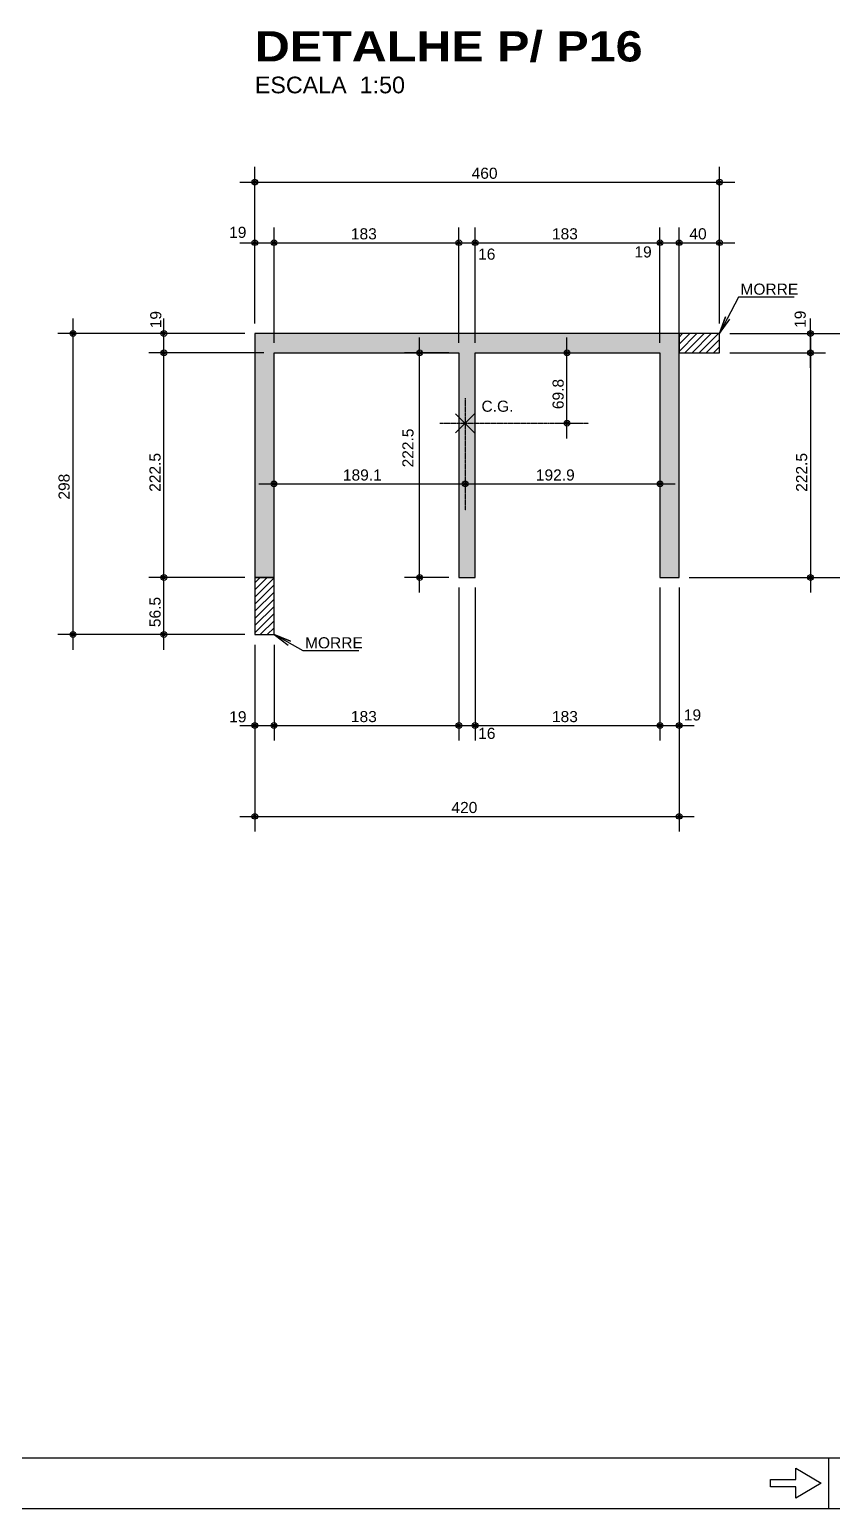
# Model space of a CAD drawing. Extents: x 0 to 7795, y 0 to 4205.
# Drawn here: x 4229 to 5024, y 0 to 1464 of the extents above; entities that cross this region are included whole.
import ezdxf

# ---------------------------------------------------------------- set-up
doc = ezdxf.new("R2010")
doc.units = 0
doc.header["$MEASUREMENT"] = 0
doc.linetypes.add('ESTILO_TQS_0007', pattern=[2.1, 1.5, -0.2, 0.2, -0.2])
for name, color, linetype in [('MTH-179', 1, 'CONTINUOUS'), ('MTH-COTAS7', 31, 'CONTINUOUS'), ('MTH-EIXO-217', 8, 'CONTINUOUS'), ('MTH-HACHURA-PILAR', 1, 'CONTINUOUS'), ('MTH-MARGEM', 5, 'CONTINUOUS'), ('MTH-PILAR-MORRE', 5, 'CONTINUOUS'), ('MTH-PILAR-SEGUE', 5, 'CONTINUOUS'), ('MTH-SIMB_COTA', 3, 'CONTINUOUS'), ('MTH-SOMBRA25', 253, 'CONTINUOUS'), ('MTH-TXT-NEGRITO', 5, 'CONTINUOUS'), ('MTH-TXT-NOTAS', 3, 'CONTINUOUS')]:
    doc.layers.add(name, color=color, linetype=linetype)
doc.styles.add('TQS_ARIAL', font='arial.ttf')
doc.styles.add('TQS_ARIAL_BLACK', font='ariblk.ttf')

msp = doc.modelspace()

# ---------------------------------------------------------------- linework, layer by layer
at = {"layer": 'MTH-179', "linetype": 'Continuous'}
for p, q in [((5020.004008, 49.997781), (5020.004008, -0.002219)), ((0.004008, -0.002219), (7795.004008, -0.002219))]:
    msp.add_line(p, q, dxfattribs=at)
msp.add_lwpolyline([(5012.503275, 24.997781), (4987.503275, 9.997781), (4987.503275, 21.247781), (4962.503275, 21.247781), (4962.503275, 28.747781), (4987.503275, 28.747781), (4987.503275, 39.997781), (5012.503275, 24.997781)], dxfattribs=at)
at = {"layer": 'MTH-COTAS7', "linetype": 'Continuous'}
for p, q in [((4452.071143, 1173.211885), (4452.071143, 1328.211885)), ((4912.071144, 1173.211885), (4912.071144, 1328.211885)), ((4437.071143, 1313.211885), (4927.071144, 1313.211885)), ((4452.071143, 1173.211885), (4452.071143, 1268.211885)), ((4471.071143, 1154.211892), (4471.071143, 1268.211885)), ((4471.071143, 1154.211892), (4471.071143, 1268.211885)), ((4654.071143, 1154.211892), (4654.071143, 1268.211885)), ((4654.071143, 1154.211892), (4654.071143, 1268.211885)), ((4670.071143, 1154.211888), (4670.071143, 1268.211885)), ((4670.071143, 1154.211888), (4670.071143, 1268.211885)), ((4853.071143, 1154.211888), (4853.071143, 1268.211885)), ((4853.071143, 1154.211888), (4853.071143, 1268.211885)), ((4872.071143, 1154.211885), (4872.071143, 1268.211885)), ((4872.071143, 1154.211885), (4872.071143, 1268.211885)), ((4912.071144, 1173.211885), (4912.071144, 1268.211885)), ((4437.071143, 1253.211885), (4486.071143, 1253.211885)), ((4456.071143, 1253.211885), (4669.071143, 1253.211885)), ((4639.071143, 1253.211885), (4685.071143, 1253.211885)), ((4655.071143, 1253.211885), (4868.071143, 1253.211885)), ((4838.071143, 1253.211885), (4887.071143, 1253.211885)), ((4857.071143, 1253.211885), (4927.071144, 1253.211885)), ((4272.071143, 1178.211885), (4272.071143, 850.211885)), ((4362.071143, 1129.211892), (4362.071143, 1178.211885)), ((5002.071144, 1129.211885), (5002.071144, 1178.211885)), ((4442.071143, 1163.211885), (4257.071143, 1163.211885)), ((4442.071143, 1163.211885), (4347.071143, 1163.211885)), ((4362.071143, 906.711897), (4362.071143, 1159.211892)), ((4615.208552, 906.711894), (4615.208552, 1159.211892)), ((4761.049719, 1059.449008), (4761.049719, 1159.211888)), ((4922.071144, 1163.211885), (5107.071144, 1163.211885)), ((4922.071144, 1163.211885), (5017.071144, 1163.211885)), ((5002.071144, 1159.211885), (5002.071144, 906.711894)), ((4461.071143, 1144.211892), (4347.071143, 1144.211892)), ((4461.071143, 1144.211892), (4347.071143, 1144.211892)), ((4644.071143, 1144.211892), (4600.208552, 1144.211892)), ((4764.513437, 1144.211888), (4776.049719, 1144.211888)), ((4922.071144, 1144.211885), (5017.071144, 1144.211885)), ((4922.071144, 1144.211885), (5017.071144, 1144.211885)), ((4669.59367, 1083.824008), (4650.84367, 1065.074008)), ((4650.84367, 1083.824008), (4669.59367, 1065.074008)), ((4751.784889, 1074.449008), (4776.049719, 1074.449008)), ((4471.071143, 1009.012014), (4471.071143, 1029.413558)), ((4456.071143, 1014.413558), (4675.21867, 1014.413558)), ((4645.21867, 1014.413558), (4868.071143, 1014.413558)), ((4853.071143, 1016.06878), (4853.071143, 999.413558)), ((4362.071143, 850.211888), (4362.071143, 936.711897)), ((4442.071143, 921.711897), (4347.071143, 921.711897)), ((4442.071143, 921.711897), (4347.071143, 921.711897)), ((4644.071143, 921.711894), (4600.208552, 921.711894)), ((4654.071143, 911.711894), (4654.071143, 760.211885)), ((4654.071143, 911.711894), (4654.071143, 760.211885)), ((4670.071143, 911.711894), (4670.071143, 760.211885)), ((4670.071143, 911.711894), (4670.071143, 760.211885)), ((4853.071143, 911.711894), (4853.071143, 760.211885)), ((4853.071143, 911.711894), (4853.071143, 760.211885)), ((4872.071143, 911.711894), (4872.071143, 670.211885)), ((4872.071143, 911.711894), (4872.071143, 760.211885)), ((4882.071143, 921.711894), (5107.071144, 921.711894)), ((4882.071143, 921.711894), (5017.071144, 921.711894)), ((4442.071143, 865.211885), (4257.071143, 865.211885)), ((4442.071143, 865.211888), (4347.071143, 865.211888)), ((4452.071143, 855.211885), (4452.071143, 670.211885)), ((4452.071143, 855.211885), (4452.071143, 760.211885)), ((4471.071143, 855.211885), (4471.071143, 760.211885)), ((4471.071143, 855.211885), (4471.071143, 760.211885)), ((4437.071143, 775.211885), (4486.071143, 775.211885)), ((4456.071143, 775.211885), (4669.071143, 775.211885)), ((4639.071143, 775.211885), (4685.071143, 775.211885)), ((4655.071143, 775.211885), (4868.071143, 775.211885)), ((4838.071143, 775.211885), (4887.071143, 775.211885)), ((4437.071143, 685.211885), (4887.071143, 685.211885))]:
    msp.add_line(p, q, dxfattribs=at)
for points in [[(4985.896056, 1199.415884), (4930.776691, 1199.415884), (4912.071144, 1163.211885), (4918.005976, 1179.674806), (4912.071144, 1163.211885), (4922.064669, 1177.577798)], [(4554.948466, 849.273935), (4499.829101, 849.273935), (4471.071143, 865.211888), (4487.353935, 858.799349), (4471.071143, 865.211888), (4485.139425, 854.803554)]]:
    msp.add_lwpolyline(points, dxfattribs=at)
at = {"layer": 'MTH-EIXO-217', "linetype": 'ESTILO_TQS_0007'}
for p, q in [((4660.21867, 1099.449008), (4660.21867, 988.135414)), ((4635.21867, 1074.449008), (4782.378639, 1074.449008))]:
    msp.add_line(p, q, dxfattribs=at)
at = {"layer": 'MTH-HACHURA-PILAR', "linetype": 'Continuous'}
for p, q in [((4872.071143, 1145.618406), (4889.664622, 1163.211885)), ((4872.071143, 1152.689474), (4882.593554, 1163.211885)), ((4872.071143, 1159.760542), (4875.522486, 1163.211885)), ((4877.73569, 1144.211885), (4896.73569, 1163.211885)), ((4884.806757, 1144.211885), (4903.806757, 1163.211885)), ((4891.877825, 1144.211885), (4910.877825, 1163.211885)), ((4898.948893, 1144.211885), (4912.071144, 1157.334136)), ((4906.019961, 1144.211885), (4912.071144, 1150.263068)), ((4452.071143, 909.466169), (4464.316871, 921.711897)), ((4452.071143, 916.537237), (4457.245803, 921.711897)), ((4452.071143, 902.395101), (4471.071143, 921.395101)), ((4452.071143, 895.324034), (4471.071143, 914.324034)), ((4452.071143, 888.252966), (4471.071143, 907.252966)), ((4452.071143, 881.181898), (4471.071143, 900.181898)), ((4452.071143, 874.11083), (4471.071143, 893.11083)), ((4452.071143, 867.039762), (4471.071143, 886.039762)), ((4457.314337, 865.211888), (4471.071143, 878.968694)), ((4464.385405, 865.211888), (4471.071143, 871.897627))]:
    msp.add_line(p, q, dxfattribs=at)
at = {"layer": 'MTH-MARGEM', "linetype": 'Continuous'}
msp.add_line((175.004008, 49.997781), (7745.004008, 49.997781), dxfattribs=at)
at = {"layer": 'MTH-PILAR-MORRE', "linetype": 'Continuous'}
for points in [[(4912.071144, 1163.211885), (4872.071143, 1163.211885), (4872.071143, 1144.211885), (4912.071144, 1144.211885), (4912.071144, 1163.211885)], [(4471.071143, 921.711897), (4452.071143, 921.711897), (4452.071143, 865.211888), (4471.071143, 865.211888), (4471.071143, 921.711897)]]:
    msp.add_lwpolyline(points, dxfattribs=at)
at = {"layer": 'MTH-PILAR-SEGUE', "linetype": 'Continuous'}
msp.add_lwpolyline([(4872.071143, 921.711894), (4872.071143, 1163.211885), (4452.071143, 1163.211885), (4452.071143, 921.711897), (4471.071143, 921.711897), (4471.071143, 1144.211892), (4654.071143, 1144.211892), (4654.071143, 921.711894), (4670.071143, 921.711894), (4670.071143, 1144.211888), (4853.071143, 1144.211888), (4853.071143, 921.711894), (4872.071143, 921.711894)], dxfattribs=at)
at = {"layer": 'MTH-SIMB_COTA', "linetype": 'Continuous'}
for centre, radius in [((4452.071143, 1313.211885), 2.8), ((4452.071143, 1313.211885), 1.4), ((4912.071144, 1313.211885), 2.8), ((4912.071144, 1313.211885), 1.4), ((4452.071143, 1253.211885), 2.8), ((4452.071143, 1253.211885), 1.4), ((4471.071143, 1253.211885), 2.8), ((4471.071143, 1253.211885), 2.8), ((4471.071143, 1253.211885), 1.4), ((4471.071143, 1253.211885), 1.4), ((4654.071143, 1253.211885), 2.8), ((4654.071143, 1253.211885), 2.8), ((4654.071143, 1253.211885), 1.4), ((4654.071143, 1253.211885), 1.4), ((4670.071143, 1253.211885), 2.8), ((4670.071143, 1253.211885), 2.8), ((4670.071143, 1253.211885), 1.4), ((4670.071143, 1253.211885), 1.4), ((4853.071143, 1253.211885), 2.8), ((4853.071143, 1253.211885), 2.8), ((4853.071143, 1253.211885), 1.4), ((4853.071143, 1253.211885), 1.4), ((4872.071143, 1253.211885), 2.8), ((4872.071143, 1253.211885), 2.8), ((4872.071143, 1253.211885), 1.4), ((4872.071143, 1253.211885), 1.4), ((4912.071144, 1253.211885), 2.8), ((4912.071144, 1253.211885), 1.4), ((4272.071143, 1163.211885), 2.8), ((4272.071143, 1163.211885), 1.4), ((4362.071143, 1163.211885), 2.8), ((4362.071143, 1163.211885), 1.4), ((5002.071144, 1163.211885), 2.8), ((5002.071144, 1163.211885), 1.4), ((4362.071143, 1144.211892), 2.8), ((4362.071143, 1144.211892), 2.8), ((4362.071143, 1144.211892), 1.4), ((4362.071143, 1144.211892), 1.4), ((4615.208552, 1144.211892), 2.8), ((4615.208552, 1144.211892), 1.4), ((4761.049719, 1144.211888), 2.8), ((4761.049719, 1144.211888), 1.4), ((5002.071144, 1144.211885), 2.8), ((5002.071144, 1144.211885), 2.8), ((5002.071144, 1144.211885), 1.4), ((5002.071144, 1144.211885), 1.4), ((4761.049719, 1074.449008), 2.8), ((4761.049719, 1074.449008), 1.4), ((4471.071143, 1014.413558), 2.8), ((4471.071143, 1014.413558), 1.4), ((4660.21867, 1014.413558), 2.8), ((4660.21867, 1014.413558), 2.8), ((4660.21867, 1014.413558), 1.4), ((4660.21867, 1014.413558), 1.4), ((4853.071143, 1014.413558), 2.8), ((4853.071143, 1014.413558), 1.4), ((4362.071143, 921.711897), 2.8), ((4362.071143, 921.711897), 2.8), ((4362.071143, 921.711897), 1.4), ((4362.071143, 921.711897), 1.4), ((4615.208552, 921.711894), 2.8), ((4615.208552, 921.711894), 1.4), ((5002.071144, 921.711894), 2.8), ((5002.071144, 921.711894), 1.4), ((4272.071143, 865.211885), 2.8), ((4272.071143, 865.211885), 1.4), ((4362.071143, 865.211888), 2.8), ((4362.071143, 865.211888), 1.4), ((4452.071143, 775.211885), 2.8), ((4452.071143, 775.211885), 1.4), ((4471.071143, 775.211885), 2.8), ((4471.071143, 775.211885), 2.8), ((4471.071143, 775.211885), 1.4), ((4471.071143, 775.211885), 1.4), ((4654.071143, 775.211885), 2.8), ((4654.071143, 775.211885), 2.8), ((4654.071143, 775.211885), 1.4), ((4654.071143, 775.211885), 1.4), ((4670.071143, 775.211885), 2.8), ((4670.071143, 775.211885), 2.8), ((4670.071143, 775.211885), 1.4), ((4670.071143, 775.211885), 1.4), ((4853.071143, 775.211885), 2.8), ((4853.071143, 775.211885), 2.8), ((4853.071143, 775.211885), 1.4), ((4853.071143, 775.211885), 1.4), ((4872.071143, 775.211885), 2.8), ((4872.071143, 775.211885), 1.4), ((4452.071143, 685.211885), 2.8), ((4452.071143, 685.211885), 1.4), ((4872.071143, 685.211885), 2.8), ((4872.071143, 685.211885), 1.4)]:
    msp.add_circle(centre, radius, dxfattribs=at)
at = {"layer": 'MTH-SOMBRA25', "linetype": 'Continuous'}
for points in [[(4452.071143, 921.711897), (4471.071143, 921.711897), (4452.071143, 1163.211885)], [(4471.071143, 921.711897), (4471.071143, 1144.211892), (4452.071143, 1163.211885)], [(4452.071143, 1163.211885), (4471.071143, 1144.211892), (4872.071143, 1163.211885)], [(4471.071143, 1144.211892), (4654.071143, 1144.211892), (4872.071143, 1163.211885)], [(4872.071143, 1163.211885), (4654.071143, 1144.211892), (4670.071143, 1144.211888)], [(4853.071143, 1144.211888), (4872.071143, 1163.211885), (4670.071143, 1144.211888)], [(4872.071143, 921.711894), (4872.071143, 1163.211885), (4853.071143, 1144.211888)], [(4670.071143, 1144.211888), (4654.071143, 1144.211892), (4670.071143, 921.711894)], [(4654.071143, 1144.211892), (4654.071143, 921.711894), (4670.071143, 921.711894)], [(4853.071143, 921.711894), (4872.071143, 921.711894), (4853.071143, 1144.211888)]]:
    msp.add_solid(points, dxfattribs=at)

# ---------------------------------------------------------------- texts
at = {"layer": 'MTH-COTAS7', "linetype": 'Continuous', "style": 'TQS_ARIAL'}
for s, p in [('460', (4666.671143, 1316.511885)), ('19', (4426.635638, 1257.98869)), ('183', (4547.171143, 1256.511885)), ('183', (4746.171143, 1256.511885)), ('40', (4882.171143, 1256.511885)), ('16', (4673.083133, 1236.386365)), ('19', (4827.780721, 1238.597798)), ('189.1', (4539.244906, 1017.713558)), ('192.9', (4730.244906, 1017.713558)), ('19', (4876.695135, 780.154974)), ('19', (4426.743754, 778.328541)), ('183', (4547.171143, 778.511885)), ('183', (4746.171143, 778.511885)), ('16', (4673.139882, 761.905561)), ('420', (4646.671143, 688.511885))]:
    msp.add_text(s, height=11, dxfattribs=at).set_placement(p)
for s, p in [('19', (4359.527106, 1168.463094)), ('19', (4997.347083, 1168.867537)), ('69.8', (4757.749719, 1088.430448)), ('222.5', (4609.114119, 1030.726704)), ('222.5', (4358.771143, 1006.561895)), ('222.5', (4998.771144, 1006.561889)), ('298', (4268.771143, 998.811885)), ('56.5', (4358.771143, 872.561893))]:
    msp.add_text(s, height=11, rotation=90, dxfattribs=at).set_placement(p)
at = {"layer": 'MTH-TXT-NEGRITO', "linetype": 'Continuous', "style": 'TQS_ARIAL_BLACK'}
msp.add_text('DETALHE P/ P16', height=30, dxfattribs=at).set_placement((4452.071143, 1432.639858))
at = {"layer": 'MTH-TXT-NOTAS', "linetype": 'Continuous', "style": 'TQS_ARIAL'}
for s, height, p in [('ESCALA  1:50', 16.5, (4452.071143, 1401.139858)), ('MORRE', 11, (4932.719617, 1201.717181)), ('C.G.', 11, (4676.424045, 1085.824544)), ('MORRE', 11, (4501.772027, 851.575233))]:
    msp.add_text(s, height=height, dxfattribs=at).set_placement(p)

doc.saveas('drawing.dxf')
